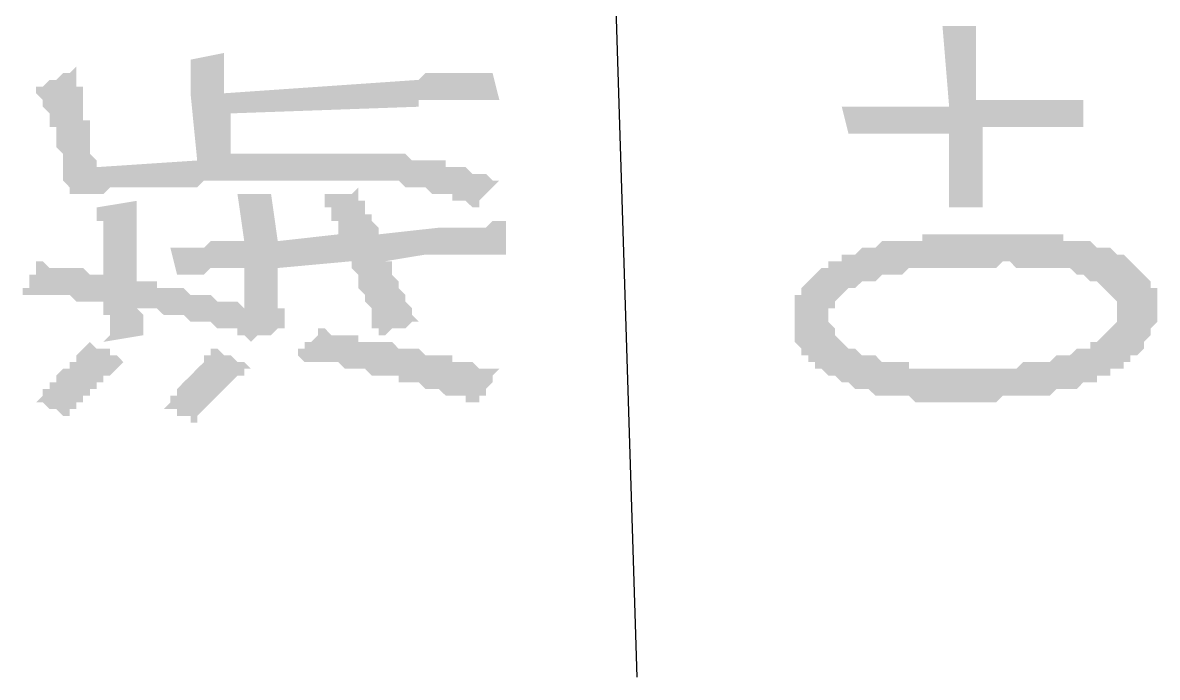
# Model space of a CAD drawing. Header units: millimetres. Extents: x 6156 to 7119, y 3162 to 3647.
# Drawn here: x 6837.39 to 6848.12, y 3476.72 to 3482.91 of the extents above; entities that cross this region are included whole.
import ezdxf

# ---------------------------------------------------------------- set-up
doc = ezdxf.new("R2010")
doc.units = ezdxf.units.MM
doc.layers.add('图层1', color=7, linetype='Continuous')

msp = doc.modelspace()

# ---------------------------------------------------------------- hatches: boundary and pattern name
at = {"layer": '图层1', "transparency": 33554559}
msp.add_hatch(color=256, dxfattribs=at).paths.add_polyline_path([(6846.408, 3482.878), (6846.408, 3482.18), (6847.424, 3482.18), (6847.424, 3481.926), (6846.472, 3481.926), (6846.472, 3481.164), (6846.154, 3481.164), (6846.154, 3481.862), (6845.202, 3481.862), (6845.138, 3482.116), (6846.154, 3482.116), (6846.091, 3482.878)])
h = msp.add_hatch(color=256, dxfattribs=at)
h.paths.add_polyline_path([(6838.154, 3480.275), (6838.09, 3480.275), (6838.027, 3480.275), (6837.963, 3480.275), (6837.963, 3480.275), (6837.9, 3480.275), (6837.836, 3480.338), (6837.773, 3480.338), (6837.709, 3480.338), (6837.646, 3480.338), (6837.646, 3480.338), (6837.582, 3480.338), (6837.519, 3480.338), (6837.519, 3480.338), (6837.455, 3480.338), (6837.455, 3480.338), (6837.392, 3480.338), (6837.392, 3480.402), (6837.455, 3480.402), (6837.455, 3480.465), (6837.455, 3480.465), (6837.455, 3480.529), (6837.519, 3480.529), (6837.519, 3480.592), (6837.519, 3480.656), (6837.519, 3480.656), (6837.519, 3480.656), (6837.582, 3480.656), (6837.582, 3480.656), (6837.646, 3480.592), (6837.709, 3480.592), (6837.709, 3480.592), (6837.773, 3480.592), (6837.836, 3480.592), (6837.9, 3480.592), (6837.963, 3480.592), (6838.027, 3480.529), (6838.09, 3480.529), (6838.154, 3480.529), (6838.154, 3480.529), (6838.154, 3480.719), (6838.154, 3480.783), (6838.154, 3480.846), (6838.154, 3480.846), (6838.154, 3480.91), (6838.154, 3480.91), (6838.154, 3480.973), (6838.154, 3481.037), (6838.09, 3481.037), (6838.09, 3481.1), (6838.09, 3481.1), (6838.09, 3481.164), (6838.09, 3481.164), (6838.471, 3481.227), (6838.471, 3481.164), (6838.471, 3481.164), (6838.471, 3481.1), (6838.471, 3481.037), (6838.471, 3481.037), (6838.471, 3480.973), (6838.471, 3480.973), (6838.471, 3480.91), (6838.471, 3480.846), (6838.471, 3480.846), (6838.471, 3480.783), (6838.471, 3480.783), (6838.471, 3480.465), (6838.534, 3480.465), (6838.534, 3480.465), (6838.598, 3480.465), (6838.598, 3480.465), (6838.661, 3480.465), (6838.661, 3480.402), (6838.725, 3480.402), (6838.788, 3480.402), (6838.788, 3480.402), (6838.852, 3480.402), (6838.915, 3480.402), (6838.915, 3480.402), (6838.979, 3480.338), (6839.042, 3480.338), (6839.106, 3480.338), (6839.169, 3480.338), (6839.233, 3480.275), (6839.296, 3480.275), (6839.36, 3480.275), (6839.423, 3480.275), (6839.487, 3480.211), (6839.487, 3480.211), (6839.487, 3480.592), (6839.423, 3480.592), (6839.36, 3480.592), (6839.296, 3480.592), (6839.296, 3480.592), (6839.233, 3480.592), (6839.169, 3480.592), (6839.106, 3480.529), (6839.042, 3480.529), (6839.042, 3480.529), (6838.979, 3480.529), (6838.915, 3480.529), (6838.852, 3480.529), (6838.852, 3480.529), (6838.788, 3480.783), (6838.852, 3480.783), (6838.915, 3480.783), (6838.915, 3480.783), (6838.979, 3480.783), (6839.042, 3480.783), (6839.106, 3480.783), (6839.169, 3480.846), (6839.169, 3480.846), (6839.233, 3480.846), (6839.296, 3480.846), (6839.36, 3480.846), (6839.423, 3480.846), (6839.487, 3480.846), (6839.423, 3481.291), (6839.741, 3481.291), (6839.804, 3480.846), (6840.376, 3480.91), (6840.376, 3480.973), (6840.376, 3480.973), (6840.376, 3481.037), (6840.312, 3481.037), (6840.312, 3481.1), (6840.312, 3481.1), (6840.312, 3481.164), (6840.249, 3481.164), (6840.249, 3481.227), (6840.249, 3481.227), (6840.249, 3481.291), (6840.249, 3481.291), (6840.312, 3481.291), (6840.376, 3481.291), (6840.439, 3481.291), (6840.439, 3481.291), (6840.503, 3481.291), (6840.566, 3481.354), (6840.566, 3481.354), (6840.566, 3481.291), (6840.566, 3481.227), (6840.63, 3481.227), (6840.63, 3481.164), (6840.63, 3481.164), (6840.63, 3481.1), (6840.693, 3481.1), (6840.693, 3481.037), (6840.693, 3481.037), (6840.757, 3480.973), (6840.757, 3480.91), (6840.757, 3480.91), (6841.328, 3480.973), (6841.392, 3480.973), (6841.392, 3480.973), (6841.455, 3480.973), (6841.519, 3480.973), (6841.519, 3480.973), (6841.582, 3480.973), (6841.646, 3480.973), (6841.709, 3480.973), (6841.773, 3480.973), (6841.836, 3481.037), (6841.9, 3481.037), (6841.963, 3481.037), (6841.963, 3480.719), (6841.9, 3480.719), (6841.836, 3480.719), (6841.773, 3480.719), (6841.773, 3480.719), (6841.709, 3480.719), (6841.646, 3480.719), (6841.582, 3480.719), (6841.519, 3480.719), (6841.519, 3480.719), (6841.455, 3480.719), (6841.392, 3480.719), (6841.328, 3480.719), (6841.328, 3480.719), (6841.265, 3480.719), (6841.201, 3480.719), (6840.82, 3480.656), (6840.884, 3480.656), (6840.884, 3480.592), (6840.884, 3480.592), (6840.884, 3480.529), (6840.947, 3480.465), (6840.947, 3480.465), (6840.947, 3480.402), (6840.947, 3480.402), (6840.947, 3480.402), (6841.011, 3480.338), (6841.011, 3480.338), (6841.011, 3480.275), (6841.011, 3480.275), (6841.074, 3480.211), (6841.074, 3480.148), (6841.074, 3480.148), (6841.138, 3480.084), (6841.138, 3480.084), (6841.074, 3480.084), (6841.074, 3480.084), (6841.011, 3480.021), (6840.947, 3480.021), (6840.947, 3480.021), (6840.884, 3480.021), (6840.82, 3479.957), (6840.757, 3479.957), (6840.757, 3479.957), (6840.757, 3479.957), (6840.757, 3480.021), (6840.693, 3480.021), (6840.693, 3480.021), (6840.693, 3480.084), (6840.693, 3480.084), (6840.693, 3480.148), (6840.693, 3480.148), (6840.693, 3480.211), (6840.63, 3480.275), (6840.63, 3480.275), (6840.63, 3480.338), (6840.63, 3480.338), (6840.566, 3480.402), (6840.566, 3480.465), (6840.566, 3480.465), (6840.566, 3480.529), (6840.503, 3480.592), (6840.503, 3480.656), (6840.503, 3480.656), (6839.804, 3480.592), (6839.804, 3480.592), (6839.804, 3480.529), (6839.804, 3480.465), (6839.804, 3480.465), (6839.804, 3480.402), (6839.804, 3480.338), (6839.804, 3480.338), (6839.804, 3480.275), (6839.804, 3480.275), (6839.804, 3480.275), (6839.804, 3480.211), (6839.868, 3480.211), (6839.868, 3480.148), (6839.868, 3480.148), (6839.868, 3480.084), (6839.868, 3480.021), (6839.868, 3480.021), (6839.868, 3480.021), (6839.804, 3480.021), (6839.741, 3479.957), (6839.741, 3479.957), (6839.677, 3479.957), (6839.614, 3479.957), (6839.55, 3479.894), (6839.55, 3479.894), (6839.55, 3479.894), (6839.487, 3479.957), (6839.487, 3479.957), (6839.423, 3479.957), (6839.423, 3480.021), (6839.36, 3480.021), (6839.296, 3480.021), (6839.233, 3480.021), (6839.169, 3480.084), (6839.169, 3480.084), (6839.106, 3480.084), (6839.106, 3480.084), (6839.042, 3480.084), (6838.979, 3480.084), (6838.915, 3480.148), (6838.915, 3480.148), (6838.852, 3480.148), (6838.788, 3480.148), (6838.725, 3480.148), (6838.725, 3480.148), (6838.661, 3480.211), (6838.598, 3480.211), (6838.534, 3480.211), (6838.471, 3480.211), (6838.471, 3480.211), (6838.534, 3480.148), (6838.534, 3480.148), (6838.534, 3480.084), (6838.534, 3480.084), (6838.534, 3480.021), (6838.534, 3479.957), (6838.534, 3479.957), (6838.154, 3479.894), (6838.217, 3479.957), (6838.217, 3480.021), (6838.217, 3480.021), (6838.217, 3480.084), (6838.217, 3480.148), (6838.154, 3480.148), (6838.154, 3480.211), (6838.154, 3480.211), (6838.154, 3480.275), (6838.154, 3480.275)], flags=0)
h.paths.add_polyline_path([(6837.9, 3482.497), (6837.9, 3482.434), (6837.9, 3482.434), (6837.9, 3482.434), (6837.9, 3482.434), (6837.9, 3482.37), (6837.9, 3482.37), (6837.9, 3482.307), (6837.963, 3482.307), (6837.963, 3482.307), (6837.963, 3482.243), (6837.963, 3482.18), (6837.963, 3482.18), (6837.963, 3482.116), (6837.963, 3482.116), (6837.963, 3482.053), (6837.963, 3481.989), (6838.027, 3481.989), (6838.027, 3481.926), (6838.027, 3481.862), (6838.027, 3481.799), (6838.027, 3481.735), (6838.027, 3481.735), (6838.027, 3481.672), (6838.09, 3481.608), (6838.09, 3481.545), (6839.042, 3481.608), (6838.979, 3482.243), (6838.979, 3482.307), (6838.979, 3482.307), (6838.979, 3482.37), (6838.979, 3482.37), (6838.979, 3482.434), (6838.979, 3482.434), (6838.979, 3482.497), (6838.979, 3482.561), (6838.979, 3482.561), (6839.296, 3482.624), (6839.296, 3482.561), (6839.296, 3482.497), (6839.296, 3482.497), (6839.296, 3482.434), (6839.296, 3482.37), (6839.296, 3482.37), (6839.296, 3482.307), (6839.296, 3482.307), (6839.296, 3482.307), (6839.296, 3482.243), (6841.138, 3482.37), (6841.138, 3482.37), (6841.201, 3482.434), (6841.265, 3482.434), (6841.328, 3482.434), (6841.328, 3482.434), (6841.392, 3482.434), (6841.455, 3482.434), (6841.519, 3482.434), (6841.582, 3482.434), (6841.582, 3482.434), (6841.646, 3482.434), (6841.709, 3482.434), (6841.773, 3482.434), (6841.836, 3482.434), (6841.836, 3482.434), (6841.9, 3482.18), (6841.836, 3482.18), (6841.773, 3482.18), (6841.709, 3482.18), (6841.646, 3482.18), (6841.582, 3482.18), (6841.519, 3482.18), (6841.455, 3482.18), (6841.392, 3482.18), (6841.392, 3482.18), (6841.328, 3482.18), (6841.265, 3482.18), (6841.265, 3482.18), (6841.201, 3482.18), (6841.138, 3482.18), (6841.138, 3482.116), (6839.36, 3482.053), (6839.36, 3481.672), (6839.423, 3481.672), (6839.487, 3481.672), (6839.55, 3481.672), (6839.614, 3481.672), (6839.614, 3481.672), (6839.677, 3481.672), (6839.741, 3481.672), (6839.804, 3481.672), (6839.868, 3481.672), (6839.868, 3481.672), (6839.931, 3481.672), (6839.995, 3481.672), (6840.058, 3481.672), (6840.058, 3481.672), (6840.122, 3481.672), (6840.185, 3481.672), (6840.249, 3481.672), (6840.249, 3481.672), (6840.249, 3481.672), (6840.312, 3481.672), (6840.376, 3481.672), (6840.439, 3481.672), (6840.503, 3481.672), (6840.503, 3481.672), (6840.566, 3481.672), (6840.63, 3481.672), (6840.693, 3481.672), (6840.693, 3481.672), (6840.757, 3481.672), (6840.82, 3481.672), (6840.884, 3481.672), (6840.947, 3481.672), (6840.947, 3481.672), (6841.011, 3481.672), (6841.074, 3481.608), (6841.074, 3481.608), (6841.138, 3481.608), (6841.201, 3481.608), (6841.201, 3481.608), (6841.265, 3481.608), (6841.328, 3481.608), (6841.392, 3481.608), (6841.392, 3481.545), (6841.455, 3481.545), (6841.519, 3481.545), (6841.582, 3481.545), (6841.582, 3481.545), (6841.646, 3481.481), (6841.709, 3481.481), (6841.773, 3481.481), (6841.773, 3481.481), (6841.836, 3481.418), (6841.9, 3481.418), (6841.9, 3481.418), (6841.9, 3481.418), (6841.836, 3481.354), (6841.836, 3481.354), (6841.773, 3481.291), (6841.773, 3481.291), (6841.709, 3481.227), (6841.709, 3481.227), (6841.709, 3481.164), (6841.646, 3481.164), (6841.582, 3481.227), (6841.582, 3481.227), (6841.519, 3481.227), (6841.455, 3481.227), (6841.455, 3481.291), (6841.392, 3481.291), (6841.328, 3481.291), (6841.328, 3481.291), (6841.265, 3481.291), (6841.201, 3481.354), (6841.138, 3481.354), (6841.138, 3481.354), (6841.074, 3481.354), (6841.074, 3481.354), (6841.011, 3481.354), (6840.947, 3481.418), (6840.884, 3481.418), (6840.884, 3481.418), (6840.82, 3481.418), (6840.757, 3481.418), (6840.693, 3481.418), (6840.63, 3481.418), (6840.63, 3481.418), (6840.566, 3481.418), (6840.503, 3481.418), (6840.503, 3481.418), (6840.439, 3481.418), (6840.376, 3481.418), (6840.376, 3481.418), (6840.312, 3481.418), (6840.249, 3481.418), (6840.185, 3481.418), (6840.185, 3481.418), (6840.122, 3481.418), (6840.058, 3481.418), (6839.995, 3481.418), (6839.931, 3481.418), (6839.868, 3481.418), (6839.804, 3481.418), (6839.804, 3481.418), (6839.741, 3481.418), (6839.741, 3481.418), (6839.677, 3481.418), (6839.614, 3481.418), (6839.614, 3481.418), (6839.55, 3481.418), (6839.487, 3481.418), (6839.487, 3481.418), (6839.423, 3481.418), (6839.36, 3481.418), (6839.296, 3481.418), (6839.233, 3481.418), (6839.233, 3481.418), (6839.169, 3481.418), (6839.106, 3481.418), (6839.042, 3481.354), (6838.979, 3481.354), (6838.915, 3481.354), (6838.915, 3481.354), (6838.852, 3481.354), (6838.788, 3481.354), (6838.725, 3481.354), (6838.661, 3481.354), (6838.598, 3481.354), (6838.534, 3481.354), (6838.408, 3481.354), (6838.344, 3481.354), (6838.281, 3481.354), (6838.217, 3481.354), (6838.217, 3481.354), (6838.154, 3481.291), (6838.09, 3481.291), (6838.027, 3481.291), (6838.027, 3481.291), (6837.963, 3481.291), (6837.9, 3481.291), (6837.9, 3481.291), (6837.836, 3481.291), (6837.836, 3481.291), (6837.836, 3481.291), (6837.836, 3481.291), (6837.836, 3481.354), (6837.836, 3481.354), (6837.773, 3481.418), (6837.773, 3481.481), (6837.773, 3481.481), (6837.773, 3481.545), (6837.773, 3481.545), (6837.773, 3481.608), (6837.773, 3481.672), (6837.773, 3481.672), (6837.709, 3481.735), (6837.709, 3481.735), (6837.709, 3481.799), (6837.709, 3481.862), (6837.709, 3481.862), (6837.709, 3481.926), (6837.646, 3481.926), (6837.646, 3481.989), (6837.646, 3482.053), (6837.646, 3482.053), (6837.582, 3482.116), (6837.582, 3482.116), (6837.582, 3482.18), (6837.582, 3482.18), (6837.519, 3482.243), (6837.519, 3482.243), (6837.519, 3482.307), (6837.582, 3482.307), (6837.582, 3482.307), (6837.646, 3482.37), (6837.709, 3482.37), (6837.709, 3482.37), (6837.773, 3482.434), (6837.836, 3482.434), (6837.836, 3482.434), (6837.9, 3482.497)], flags=0)
h.paths.add_polyline_path([(6840.185, 3480.021), (6840.249, 3480.021), (6840.249, 3480.021), (6840.312, 3479.957), (6840.376, 3479.957), (6840.376, 3479.957), (6840.439, 3479.957), (6840.503, 3479.957), (6840.566, 3479.957), (6840.566, 3479.894), (6840.63, 3479.894), (6840.693, 3479.894), (6840.757, 3479.894), (6840.82, 3479.894), (6840.884, 3479.894), (6840.947, 3479.83), (6840.947, 3479.83), (6840.947, 3479.83), (6841.011, 3479.83), (6841.074, 3479.83), (6841.138, 3479.83), (6841.138, 3479.83), (6841.201, 3479.767), (6841.265, 3479.767), (6841.265, 3479.767), (6841.328, 3479.767), (6841.392, 3479.767), (6841.455, 3479.767), (6841.455, 3479.703), (6841.519, 3479.703), (6841.582, 3479.703), (6841.646, 3479.703), (6841.646, 3479.703), (6841.709, 3479.64), (6841.773, 3479.64), (6841.836, 3479.64), (6841.836, 3479.64), (6841.9, 3479.64), (6841.836, 3479.576), (6841.836, 3479.513), (6841.836, 3479.513), (6841.773, 3479.449), (6841.773, 3479.449), (6841.773, 3479.386), (6841.709, 3479.386), (6841.709, 3479.322), (6841.709, 3479.322), (6841.646, 3479.322), (6841.582, 3479.322), (6841.582, 3479.386), (6841.519, 3479.386), (6841.519, 3479.386), (6841.455, 3479.386), (6841.392, 3479.386), (6841.328, 3479.449), (6841.328, 3479.449), (6841.265, 3479.449), (6841.201, 3479.449), (6841.138, 3479.513), (6841.138, 3479.513), (6841.074, 3479.513), (6841.011, 3479.513), (6840.947, 3479.513), (6840.947, 3479.576), (6840.884, 3479.576), (6840.82, 3479.576), (6840.82, 3479.576), (6840.757, 3479.576), (6840.693, 3479.576), (6840.63, 3479.64), (6840.63, 3479.64), (6840.566, 3479.64), (6840.503, 3479.64), (6840.439, 3479.64), (6840.439, 3479.64), (6840.376, 3479.703), (6840.312, 3479.703), (6840.249, 3479.703), (6840.249, 3479.703), (6840.185, 3479.703), (6840.122, 3479.703), (6840.058, 3479.703), (6840.058, 3479.703), (6839.995, 3479.767), (6839.931, 3479.767), (6839.995, 3479.767), (6839.995, 3479.83), (6840.058, 3479.83), (6840.058, 3479.894), (6840.122, 3479.894), (6840.122, 3479.894), (6840.185, 3479.957), (6840.185, 3479.957), (6840.185, 3480.021)], flags=0)
h.paths.add_polyline_path([(6837.519, 3479.322), (6837.582, 3479.386), (6837.582, 3479.449), (6837.646, 3479.449), (6837.646, 3479.513), (6837.709, 3479.513), (6837.709, 3479.576), (6837.709, 3479.576), (6837.773, 3479.64), (6837.773, 3479.64), (6837.836, 3479.64), (6837.836, 3479.703), (6837.9, 3479.703), (6837.9, 3479.767), (6837.9, 3479.767), (6837.963, 3479.83), (6837.963, 3479.83), (6838.027, 3479.894), (6838.027, 3479.894), (6838.09, 3479.83), (6838.09, 3479.83), (6838.154, 3479.83), (6838.217, 3479.83), (6838.217, 3479.767), (6838.281, 3479.767), (6838.344, 3479.703), (6838.344, 3479.703), (6838.344, 3479.703), (6838.344, 3479.703), (6838.281, 3479.64), (6838.281, 3479.64), (6838.217, 3479.576), (6838.217, 3479.576), (6838.154, 3479.576), (6838.154, 3479.513), (6838.09, 3479.513), (6838.09, 3479.449), (6838.027, 3479.449), (6838.027, 3479.386), (6837.963, 3479.386), (6837.963, 3479.322), (6837.9, 3479.322), (6837.9, 3479.259), (6837.836, 3479.259), (6837.836, 3479.195), (6837.836, 3479.195), (6837.773, 3479.195), (6837.773, 3479.195), (6837.709, 3479.259), (6837.709, 3479.259), (6837.646, 3479.259), (6837.582, 3479.322), (6837.519, 3479.322), (6837.519, 3479.322)], flags=0)
h.paths.add_polyline_path([(6838.725, 3479.259), (6838.788, 3479.322), (6838.788, 3479.386), (6838.852, 3479.386), (6838.852, 3479.449), (6838.915, 3479.513), (6838.915, 3479.513), (6838.979, 3479.576), (6838.979, 3479.576), (6839.042, 3479.64), (6839.042, 3479.64), (6839.106, 3479.703), (6839.106, 3479.703), (6839.106, 3479.767), (6839.169, 3479.767), (6839.169, 3479.767), (6839.169, 3479.83), (6839.233, 3479.83), (6839.233, 3479.83), (6839.233, 3479.83), (6839.296, 3479.767), (6839.296, 3479.767), (6839.36, 3479.767), (6839.423, 3479.703), (6839.423, 3479.703), (6839.487, 3479.703), (6839.55, 3479.64), (6839.55, 3479.64), (6839.487, 3479.64), (6839.487, 3479.576), (6839.423, 3479.576), (6839.423, 3479.576), (6839.36, 3479.513), (6839.36, 3479.513), (6839.296, 3479.449), (6839.296, 3479.449), (6839.233, 3479.386), (6839.233, 3479.386), (6839.169, 3479.322), (6839.169, 3479.322), (6839.106, 3479.259), (6839.106, 3479.259), (6839.042, 3479.195), (6839.042, 3479.132), (6839.042, 3479.132), (6838.979, 3479.132), (6838.979, 3479.195), (6838.915, 3479.195), (6838.852, 3479.195), (6838.852, 3479.259), (6838.788, 3479.259), (6838.725, 3479.259), (6838.725, 3479.259)], flags=0)
h = msp.add_hatch(color=256, dxfattribs=at)
h.paths.add_polyline_path([(6846.218, 3479.322), (6846.154, 3479.322), (6846.091, 3479.322), (6846.027, 3479.322), (6845.964, 3479.322), (6845.9, 3479.322), (6845.9, 3479.322), (6845.837, 3479.322), (6845.773, 3479.386), (6845.71, 3479.386), (6845.646, 3479.386), (6845.646, 3479.386), (6845.583, 3479.386), (6845.519, 3479.386), (6845.519, 3479.386), (6845.456, 3479.386), (6845.392, 3479.449), (6845.392, 3479.449), (6845.329, 3479.449), (6845.265, 3479.449), (6845.265, 3479.449), (6845.202, 3479.513), (6845.138, 3479.513), (6845.138, 3479.513), (6845.075, 3479.576), (6845.011, 3479.576), (6845.011, 3479.576), (6844.948, 3479.64), (6844.948, 3479.64), (6844.884, 3479.64), (6844.884, 3479.703), (6844.821, 3479.703), (6844.821, 3479.703), (6844.821, 3479.767), (6844.757, 3479.767), (6844.757, 3479.83), (6844.757, 3479.83), (6844.694, 3479.894), (6844.694, 3479.894), (6844.694, 3479.957), (6844.694, 3480.021), (6844.694, 3480.021), (6844.694, 3480.084), (6844.694, 3480.084), (6844.694, 3480.148), (6844.694, 3480.211), (6844.694, 3480.211), (6844.694, 3480.275), (6844.694, 3480.275), (6844.694, 3480.338), (6844.757, 3480.338), (6844.757, 3480.402), (6844.757, 3480.402), (6844.821, 3480.465), (6844.821, 3480.465), (6844.884, 3480.529), (6844.884, 3480.529), (6844.948, 3480.592), (6844.948, 3480.592), (6845.011, 3480.592), (6845.011, 3480.656), (6845.075, 3480.656), (6845.138, 3480.656), (6845.138, 3480.719), (6845.202, 3480.719), (6845.265, 3480.719), (6845.265, 3480.719), (6845.329, 3480.783), (6845.392, 3480.783), (6845.456, 3480.783), (6845.456, 3480.783), (6845.519, 3480.846), (6845.583, 3480.846), (6845.646, 3480.846), (6845.646, 3480.846), (6845.71, 3480.846), (6845.71, 3480.846), (6845.773, 3480.846), (6845.837, 3480.846), (6845.9, 3480.846), (6845.9, 3480.91), (6845.964, 3480.91), (6846.027, 3480.91), (6846.091, 3480.91), (6846.091, 3480.91), (6846.154, 3480.91), (6846.218, 3480.91), (6846.281, 3480.91), (6846.345, 3480.91), (6846.345, 3480.91), (6846.408, 3480.91), (6846.472, 3480.91), (6846.535, 3480.91), (6846.599, 3480.91), (6846.599, 3480.91), (6846.662, 3480.91), (6846.726, 3480.91), (6846.789, 3480.91), (6846.853, 3480.91), (6846.916, 3480.91), (6846.98, 3480.91), (6847.043, 3480.91), (6847.043, 3480.91), (6847.107, 3480.91), (6847.17, 3480.91), (6847.234, 3480.91), (6847.234, 3480.846), (6847.297, 3480.846), (6847.361, 3480.846), (6847.424, 3480.846), (6847.424, 3480.846), (6847.488, 3480.846), (6847.488, 3480.846), (6847.551, 3480.783), (6847.615, 3480.783), (6847.615, 3480.783), (6847.678, 3480.783), (6847.742, 3480.719), (6847.742, 3480.719), (6847.805, 3480.719), (6847.869, 3480.656), (6847.869, 3480.656), (6847.932, 3480.592), (6847.932, 3480.592), (6847.996, 3480.529), (6847.996, 3480.529), (6847.996, 3480.529), (6848.059, 3480.465), (6848.059, 3480.465), (6848.059, 3480.402), (6848.123, 3480.402), (6848.123, 3480.338), (6848.123, 3480.275), (6848.123, 3480.275), (6848.123, 3480.211), (6848.123, 3480.211), (6848.123, 3480.148), (6848.123, 3480.148), (6848.123, 3480.084), (6848.123, 3480.084), (6848.059, 3480.021), (6848.059, 3479.957), (6848.059, 3479.957), (6848.059, 3479.957), (6847.996, 3479.894), (6847.996, 3479.894), (6847.996, 3479.83), (6847.932, 3479.767), (6847.932, 3479.767), (6847.869, 3479.767), (6847.869, 3479.703), (6847.805, 3479.703), (6847.805, 3479.64), (6847.742, 3479.64), (6847.678, 3479.64), (6847.678, 3479.576), (6847.615, 3479.576), (6847.615, 3479.576), (6847.551, 3479.576), (6847.551, 3479.513), (6847.488, 3479.513), (6847.424, 3479.513), (6847.424, 3479.513), (6847.361, 3479.449), (6847.297, 3479.449), (6847.234, 3479.449), (6847.234, 3479.449), (6847.17, 3479.449), (6847.107, 3479.386), (6847.043, 3479.386), (6847.043, 3479.386), (6846.98, 3479.386), (6846.98, 3479.386), (6846.916, 3479.386), (6846.853, 3479.386), (6846.853, 3479.386), (6846.789, 3479.386), (6846.726, 3479.386), (6846.726, 3479.386), (6846.662, 3479.386), (6846.599, 3479.322), (6846.535, 3479.322), (6846.472, 3479.322), (6846.408, 3479.322), (6846.345, 3479.322), (6846.281, 3479.322), (6846.218, 3479.322), (6846.218, 3479.322)], flags=0)
h.paths.add_polyline_path([(6846.091, 3479.64), (6846.154, 3479.64), (6846.218, 3479.64), (6846.218, 3479.64), (6846.281, 3479.64), (6846.345, 3479.64), (6846.408, 3479.64), (6846.472, 3479.64), (6846.535, 3479.64), (6846.535, 3479.64), (6846.599, 3479.64), (6846.662, 3479.64), (6846.726, 3479.64), (6846.726, 3479.64), (6846.789, 3479.64), (6846.853, 3479.703), (6846.916, 3479.703), (6846.916, 3479.703), (6846.98, 3479.703), (6847.043, 3479.703), (6847.043, 3479.703), (6847.107, 3479.703), (6847.17, 3479.767), (6847.234, 3479.767), (6847.234, 3479.767), (6847.297, 3479.767), (6847.361, 3479.83), (6847.424, 3479.83), (6847.424, 3479.83), (6847.488, 3479.83), (6847.488, 3479.894), (6847.551, 3479.894), (6847.551, 3479.894), (6847.615, 3479.957), (6847.615, 3479.957), (6847.615, 3479.957), (6847.678, 3480.021), (6847.678, 3480.021), (6847.742, 3480.084), (6847.742, 3480.148), (6847.742, 3480.148), (6847.742, 3480.211), (6847.742, 3480.211), (6847.742, 3480.275), (6847.742, 3480.275), (6847.678, 3480.338), (6847.678, 3480.338), (6847.678, 3480.338), (6847.615, 3480.402), (6847.615, 3480.402), (6847.615, 3480.402), (6847.551, 3480.465), (6847.551, 3480.465), (6847.488, 3480.465), (6847.424, 3480.529), (6847.424, 3480.529), (6847.361, 3480.529), (6847.297, 3480.592), (6847.234, 3480.592), (6847.17, 3480.592), (6847.17, 3480.592), (6847.107, 3480.592), (6847.043, 3480.592), (6847.043, 3480.592), (6846.98, 3480.592), (6846.916, 3480.592), (6846.853, 3480.592), (6846.789, 3480.592), (6846.789, 3480.592), (6846.726, 3480.656), (6846.662, 3480.656), (6846.599, 3480.592), (6846.535, 3480.592), (6846.535, 3480.592), (6846.472, 3480.592), (6846.408, 3480.592), (6846.345, 3480.592), (6846.345, 3480.592), (6846.281, 3480.592), (6846.218, 3480.592), (6846.154, 3480.592), (6846.091, 3480.592), (6846.091, 3480.592), (6846.027, 3480.592), (6845.964, 3480.592), (6845.9, 3480.592), (6845.9, 3480.592), (6845.837, 3480.592), (6845.773, 3480.592), (6845.773, 3480.592), (6845.71, 3480.529), (6845.646, 3480.529), (6845.583, 3480.529), (6845.583, 3480.529), (6845.519, 3480.529), (6845.456, 3480.465), (6845.392, 3480.465), (6845.392, 3480.465), (6845.329, 3480.465), (6845.265, 3480.402), (6845.265, 3480.402), (6845.265, 3480.402), (6845.202, 3480.402), (6845.138, 3480.338), (6845.138, 3480.338), (6845.075, 3480.275), (6845.075, 3480.275), (6845.075, 3480.211), (6845.011, 3480.211), (6845.011, 3480.148), (6845.011, 3480.148), (6845.011, 3480.148), (6845.011, 3480.084), (6845.011, 3480.084), (6845.075, 3480.021), (6845.075, 3480.021), (6845.075, 3479.957), (6845.075, 3479.957), (6845.138, 3479.894), (6845.138, 3479.894), (6845.202, 3479.83), (6845.265, 3479.83), (6845.265, 3479.83), (6845.329, 3479.767), (6845.329, 3479.767), (6845.392, 3479.767), (6845.456, 3479.767), (6845.456, 3479.767), (6845.519, 3479.703), (6845.583, 3479.703), (6845.583, 3479.703), (6845.646, 3479.703), (6845.71, 3479.703), (6845.773, 3479.703), (6845.773, 3479.64), (6845.837, 3479.64), (6845.9, 3479.64), (6845.964, 3479.64), (6846.027, 3479.64), (6846.091, 3479.64)], flags=0)

# ---------------------------------------------------------------- linework, layer by layer
at = {"layer": '图层1', "lineweight": -3}
msp.add_line((6843.202, 3476.725), (6839.9, 3583.249), dxfattribs=at)

doc.saveas('drawing.dxf')
